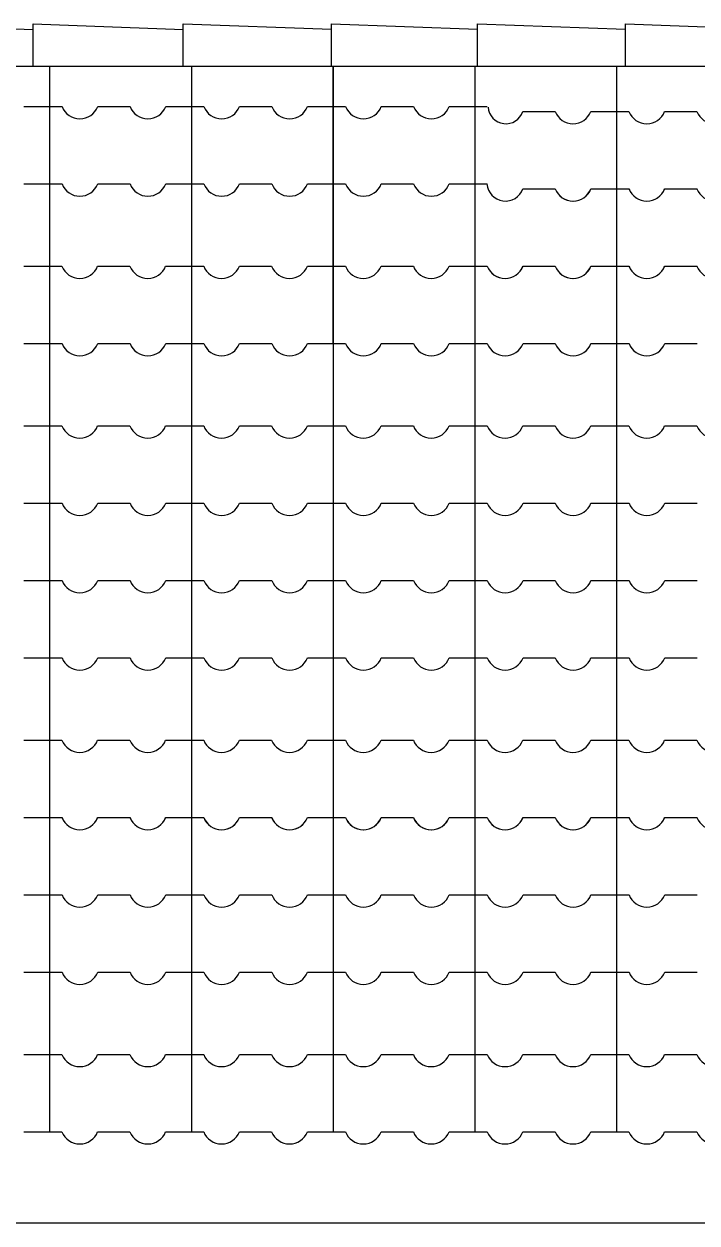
# Model space of a CAD drawing. Extents: x 359 to 444.1, y -24.8 to 1.
# Drawn here: x 407.045 to 408.09, y -20.991 to -19.131 of the extents above; entities that cross this region are included whole.
import ezdxf

# ---------------------------------------------------------------- set-up
doc = ezdxf.new("R2010")
doc.units = 0
doc.header["$LTSCALE"] = 20
for name, color, linetype in [('CORTE', 244, 'CONTINUOUS'), ('VISTAL', 30, 'CONTINUOUS'), ('VISTAP', 244, 'CONTINUOUS')]:
    doc.layers.add(name, color=color, linetype=linetype)

msp = doc.modelspace()

# ---------------------------------------------------------------- linework, layer by layer
at = {"layer": 'CORTE', "color": 1, "linetype": 'CONTINUOUS'}
for p, q in [((407.0849, -19.1971), (407.0849, -19.6269)), ((407.3049, -19.1971), (407.3049, -19.6269)), ((407.5249, -19.1971), (407.5249, -19.6269)), ((407.5249, -19.1971), (407.5249, -19.6269)), ((407.5249, -19.1971), (407.5249, -19.6269)), ((407.5249, -19.1971), (407.5249, -19.4993)), ((407.7449, -19.1971), (407.7449, -19.6269)), ((407.9649, -19.1971), (407.9649, -19.6269)), ((407.9649, -19.1971), (407.9649, -19.6269)), ((407.0451, -19.2593), (407.0849, -19.2593)), ((407.0849, -19.2593), (407.1042, -19.2593)), ((407.1596, -19.2593), (407.2097, -19.2593)), ((407.2651, -19.2593), (407.3049, -19.2593)), ((407.3049, -19.2593), (407.3242, -19.2593)), ((407.3796, -19.2593), (407.4297, -19.2593)), ((407.4851, -19.2593), (407.5249, -19.2593)), ((407.4851, -19.2593), (407.5249, -19.2593)), ((407.5249, -19.2593), (407.5442, -19.2593)), ((407.5996, -19.2593), (407.6497, -19.2593)), ((407.7051, -19.2593), (407.7449, -19.2593)), ((407.7449, -19.2593), (407.7642, -19.2593)), ((407.8194, -19.2669), (407.8695, -19.2669)), ((407.9249, -19.2669), (407.9647, -19.2669)), ((407.9647, -19.2669), (407.984, -19.2669)), ((408.0394, -19.2669), (408.0895, -19.2669)), ((407.0451, -19.3793), (407.0849, -19.3793)), ((407.0849, -19.3793), (407.1042, -19.3793)), ((407.1596, -19.3793), (407.2097, -19.3793)), ((407.2651, -19.3793), (407.3049, -19.3793)), ((407.3049, -19.3793), (407.3242, -19.3793)), ((407.3796, -19.3793), (407.4297, -19.3793)), ((407.4851, -19.3793), (407.5249, -19.3793)), ((407.4851, -19.3793), (407.5249, -19.3793)), ((407.5249, -19.3793), (407.5442, -19.3793)), ((407.5996, -19.3793), (407.6497, -19.3793)), ((407.7051, -19.3793), (407.7449, -19.3793)), ((407.7449, -19.3793), (407.7642, -19.3793)), ((407.8194, -19.3869), (407.8695, -19.3869)), ((407.8196, -19.3869), (407.8697, -19.3869)), ((407.9249, -19.3869), (407.9647, -19.3869)), ((407.9251, -19.3869), (407.9649, -19.3869)), ((407.9647, -19.3869), (407.984, -19.3869)), ((407.9649, -19.3869), (407.9649, -19.8745)), ((407.9649, -19.3869), (407.9842, -19.3869)), ((408.0394, -19.3869), (408.0895, -19.3869)), ((408.0396, -19.3869), (408.0897, -19.3869)), ((407.0449, -19.5069), (407.0847, -19.5069)), ((407.0847, -19.5069), (407.104, -19.5069)), ((407.1594, -19.5069), (407.2095, -19.5069)), ((407.2649, -19.5069), (407.3047, -19.5069)), ((407.3047, -19.5069), (407.324, -19.5069)), ((407.3794, -19.5069), (407.4295, -19.5069)), ((407.4849, -19.5069), (407.5247, -19.5069)), ((407.4849, -19.5069), (407.5247, -19.5069)), ((407.5247, -19.5069), (407.544, -19.5069)), ((407.5994, -19.5069), (407.6495, -19.5069)), ((407.7049, -19.5069), (407.7447, -19.5069)), ((407.7447, -19.5069), (407.764, -19.5069)), ((407.8194, -19.5069), (407.8695, -19.5069)), ((407.8196, -19.5069), (407.8697, -19.5069)), ((407.9249, -19.5069), (407.9647, -19.5069)), ((407.9249, -19.5069), (407.9647, -19.5069)), ((407.9251, -19.5069), (407.9649, -19.5069)), ((407.9647, -19.5069), (407.984, -19.5069)), ((407.9647, -19.5069), (407.984, -19.5069)), ((407.9649, -19.5069), (407.9842, -19.5069)), ((408.0394, -19.5069), (408.0895, -19.5069)), ((408.0396, -19.5069), (408.0897, -19.5069)), ((407.0451, -19.6269), (407.0849, -19.6269)), ((407.0451, -19.6269), (407.0849, -19.6269)), ((407.0451, -19.6269), (407.0849, -19.6269)), ((407.0451, -19.6269), (407.0849, -19.6269)), ((407.0451, -19.6269), (407.0849, -19.6269)), ((407.0849, -19.6269), (407.0849, -20.3622)), ((407.0849, -19.6269), (407.1042, -19.6269)), ((407.0849, -19.6269), (407.1042, -19.6269)), ((407.0849, -19.6269), (407.1042, -19.6269)), ((407.0849, -19.6269), (407.1042, -19.6269)), ((407.0849, -19.6269), (407.1042, -19.6269)), ((407.1596, -19.6269), (407.2097, -19.6269)), ((407.1596, -19.6269), (407.2097, -19.6269)), ((407.1596, -19.6269), (407.2097, -19.6269)), ((407.2651, -19.6269), (407.3049, -19.6269)), ((407.2651, -19.6269), (407.3049, -19.6269)), ((407.2651, -19.6269), (407.3049, -19.6269)), ((407.3049, -19.6269), (407.3049, -20.3622)), ((407.3049, -19.6269), (407.3242, -19.6269)), ((407.3049, -19.6269), (407.3242, -19.6269)), ((407.3049, -19.6269), (407.3242, -19.6269)), ((407.3796, -19.6269), (407.4297, -19.6269)), ((407.4851, -19.6269), (407.5249, -19.6269)), ((407.4851, -19.6269), (407.5249, -19.6269)), ((407.4851, -19.6269), (407.5249, -19.6269)), ((407.4851, -19.6269), (407.5249, -19.6269)), ((407.4851, -19.6269), (407.5249, -19.6269)), ((407.4851, -19.6269), (407.5249, -19.6269)), ((407.4851, -19.6269), (407.5249, -19.6269)), ((407.5249, -19.6269), (407.5249, -20.3622)), ((407.5249, -19.6269), (407.5442, -19.6269)), ((407.5249, -19.6269), (407.5442, -19.6269)), ((407.5249, -19.6269), (407.5442, -19.6269)), ((407.5996, -19.6269), (407.6497, -19.6269)), ((407.5996, -19.6269), (407.6497, -19.6269)), ((407.7051, -19.6269), (407.7449, -19.6269)), ((407.7051, -19.6269), (407.7449, -19.6269)), ((407.7449, -19.6269), (407.7449, -20.3622)), ((407.7449, -19.6269), (407.7642, -19.6269)), ((407.7449, -19.6269), (407.7642, -19.6269)), ((407.8196, -19.6269), (407.8697, -19.6269)), ((407.8196, -19.6269), (407.8697, -19.6269)), ((407.8196, -19.6269), (407.8697, -19.6269)), ((407.9251, -19.6269), (407.9649, -19.6269)), ((407.9251, -19.6269), (407.9649, -19.6269)), ((407.9251, -19.6269), (407.9649, -19.6269)), ((407.9251, -19.6269), (407.9649, -19.6269)), ((407.9251, -19.6269), (407.9649, -19.6269)), ((407.9649, -19.6269), (407.9842, -19.6269)), ((407.9649, -19.6269), (407.9842, -19.6269)), ((407.9649, -19.6269), (407.9842, -19.6269)), ((407.9649, -19.6269), (407.9842, -19.6269)), ((407.9649, -19.6269), (407.9842, -19.6269)), ((407.9649, -19.641), (407.9649, -20.3622)), ((408.0396, -19.6269), (408.0897, -19.6269)), ((408.0396, -19.6269), (408.0897, -19.6269)), ((408.0396, -19.6269), (408.0897, -19.6269)), ((407.0449, -19.7545), (407.0847, -19.7545)), ((407.0847, -19.7545), (407.104, -19.7545)), ((407.1594, -19.7545), (407.2095, -19.7545)), ((407.2649, -19.7545), (407.3047, -19.7545)), ((407.3047, -19.7545), (407.324, -19.7545)), ((407.3794, -19.7545), (407.4295, -19.7545)), ((407.4849, -19.7545), (407.5247, -19.7545)), ((407.4849, -19.7545), (407.5247, -19.7545)), ((407.4849, -19.7545), (407.5247, -19.7545)), ((407.5247, -19.7545), (407.544, -19.7545)), ((407.5249, -19.7527), (407.5249, -20.3622)), ((407.5994, -19.7545), (407.6495, -19.7545)), ((407.7049, -19.7545), (407.7447, -19.7545)), ((407.7447, -19.7545), (407.764, -19.7545)), ((407.8194, -19.7545), (407.8695, -19.7545)), ((407.9249, -19.7545), (407.9647, -19.7545)), ((407.9647, -19.7545), (407.984, -19.7545)), ((408.0394, -19.7545), (408.0895, -19.7545)), ((407.0451, -19.8745), (407.0849, -19.8745)), ((407.0451, -19.8745), (407.0849, -19.8745)), ((407.0849, -19.8745), (407.1042, -19.8745)), ((407.0849, -19.8745), (407.1042, -19.8745)), ((407.1596, -19.8745), (407.2097, -19.8745)), ((407.1596, -19.8745), (407.2097, -19.8745)), ((407.2651, -19.8745), (407.3049, -19.8745)), ((407.2651, -19.8745), (407.3049, -19.8745)), ((407.3049, -19.8745), (407.3242, -19.8745)), ((407.3049, -19.8745), (407.3242, -19.8745)), ((407.3796, -19.8745), (407.4297, -19.8745)), ((407.3796, -19.8745), (407.4297, -19.8745)), ((407.4851, -19.8745), (407.5249, -19.8745)), ((407.4851, -19.8745), (407.5249, -19.8745)), ((407.4851, -19.8745), (407.5249, -19.8745)), ((407.4851, -19.8745), (407.5249, -19.8745)), ((407.4851, -19.8745), (407.5249, -19.8745)), ((407.4851, -19.8745), (407.5249, -19.8745)), ((407.5249, -19.8745), (407.5442, -19.8745)), ((407.5249, -19.8745), (407.5442, -19.8745)), ((407.5249, -19.8745), (407.5442, -19.8745)), ((407.5249, -19.8745), (407.5442, -19.8745)), ((407.5249, -19.8745), (407.5442, -19.8745)), ((407.5249, -19.8745), (407.5442, -19.8745)), ((407.5996, -19.8745), (407.6497, -19.8745)), ((407.5996, -19.8745), (407.6497, -19.8745)), ((407.7051, -19.8745), (407.7449, -19.8745)), ((407.7051, -19.8745), (407.7449, -19.8745)), ((407.7449, -19.8745), (407.7642, -19.8745)), ((407.7449, -19.8745), (407.7642, -19.8745)), ((407.8196, -19.8745), (407.8697, -19.8745)), ((407.8196, -19.8745), (407.8697, -19.8745)), ((407.9251, -19.8745), (407.9649, -19.8745)), ((407.9251, -19.8745), (407.9649, -19.8745)), ((407.9649, -19.8745), (407.9842, -19.8745)), ((407.9649, -19.8745), (407.9842, -19.8745)), ((408.0396, -19.8745), (408.0897, -19.8745)), ((408.0396, -19.8745), (408.0897, -19.8745)), ((407.0451, -19.9945), (407.0849, -19.9945)), ((407.0849, -19.9945), (407.1042, -19.9945)), ((407.1596, -19.9945), (407.2097, -19.9945)), ((407.2651, -19.9945), (407.3049, -19.9945)), ((407.3049, -19.9945), (407.3242, -19.9945)), ((407.3796, -19.9945), (407.4297, -19.9945)), ((407.4851, -19.9945), (407.5249, -19.9945)), ((407.4851, -19.9945), (407.5249, -19.9945)), ((407.4851, -19.9945), (407.5249, -19.9945)), ((407.5249, -19.9945), (407.5442, -19.9945)), ((407.5249, -19.9945), (407.5442, -19.9945)), ((407.5249, -19.9945), (407.5442, -19.9945)), ((407.5996, -19.9945), (407.6497, -19.9945)), ((407.7051, -19.9945), (407.7449, -19.9945)), ((407.7449, -19.9945), (407.7642, -19.9945)), ((407.8196, -19.9945), (407.8697, -19.9945)), ((407.9251, -19.9945), (407.9649, -19.9945)), ((407.9649, -19.9945), (407.9842, -19.9945)), ((408.0396, -19.9945), (408.0897, -19.9945)), ((407.0451, -20.1145), (407.0849, -20.1145)), ((407.0849, -20.1145), (407.1042, -20.1145)), ((407.1596, -20.1145), (407.2097, -20.1145)), ((407.2651, -20.1145), (407.3049, -20.1145)), ((407.3049, -20.1145), (407.3242, -20.1145)), ((407.3796, -20.1145), (407.4297, -20.1145)), ((407.4851, -20.1145), (407.5249, -20.1145)), ((407.4851, -20.1145), (407.5249, -20.1145)), ((407.4851, -20.1145), (407.5249, -20.1145)), ((407.5249, -20.1145), (407.5442, -20.1145)), ((407.5249, -20.1145), (407.5442, -20.1145)), ((407.5249, -20.1145), (407.5442, -20.1145)), ((407.5996, -20.1145), (407.6497, -20.1145)), ((407.7051, -20.1145), (407.7449, -20.1145)), ((407.7449, -20.1145), (407.7642, -20.1145)), ((407.8196, -20.1145), (407.8697, -20.1145)), ((407.9251, -20.1145), (407.9649, -20.1145)), ((407.9649, -20.1145), (407.9842, -20.1145)), ((408.0396, -20.1145), (408.0897, -20.1145)), ((407.0449, -20.2422), (407.0847, -20.2422)), ((407.0847, -20.2422), (407.104, -20.2422)), ((407.1594, -20.2422), (407.2095, -20.2422)), ((407.2649, -20.2422), (407.3047, -20.2422)), ((407.3047, -20.2422), (407.324, -20.2422)), ((407.3794, -20.2422), (407.4295, -20.2422)), ((407.4849, -20.2422), (407.5247, -20.2422)), ((407.4849, -20.2422), (407.5247, -20.2422)), ((407.4849, -20.2422), (407.5247, -20.2422)), ((407.5247, -20.2422), (407.544, -20.2422)), ((407.5247, -20.2422), (407.544, -20.2422)), ((407.5247, -20.2422), (407.544, -20.2422)), ((407.5994, -20.2422), (407.6495, -20.2422)), ((407.7049, -20.2422), (407.7447, -20.2422)), ((407.7447, -20.2422), (407.764, -20.2422)), ((407.8194, -20.2422), (407.8695, -20.2422)), ((407.9249, -20.2422), (407.9647, -20.2422)), ((407.9647, -20.2422), (407.984, -20.2422)), ((408.0394, -20.2422), (408.0895, -20.2422)), ((407.0449, -20.3622), (407.0847, -20.3622)), ((407.0451, -20.3622), (407.0849, -20.3622)), ((407.0847, -20.3622), (407.104, -20.3622)), ((407.0849, -20.3622), (407.0849, -20.8498)), ((407.0849, -20.3622), (407.1042, -20.3622)), ((407.1594, -20.3622), (407.2095, -20.3622)), ((407.1596, -20.3622), (407.2097, -20.3622)), ((407.2649, -20.3622), (407.3047, -20.3622)), ((407.2651, -20.3622), (407.3049, -20.3622)), ((407.3047, -20.3622), (407.324, -20.3622)), ((407.3049, -20.3622), (407.3049, -20.8498)), ((407.3049, -20.3622), (407.3242, -20.3622)), ((407.3794, -20.3622), (407.4295, -20.3622)), ((407.3796, -20.3622), (407.4297, -20.3622)), ((407.4849, -20.3622), (407.5247, -20.3622)), ((407.4849, -20.3622), (407.5247, -20.3622)), ((407.4849, -20.3622), (407.5247, -20.3622)), ((407.4851, -20.3622), (407.5249, -20.3622)), ((407.4851, -20.3622), (407.5249, -20.3622)), ((407.4851, -20.3622), (407.5249, -20.3622)), ((407.5247, -20.3622), (407.544, -20.3622)), ((407.5247, -20.3622), (407.544, -20.3622)), ((407.5247, -20.3622), (407.544, -20.3622)), ((407.5249, -20.3622), (407.5442, -20.3622)), ((407.5249, -20.3622), (407.5249, -20.8498)), ((407.5249, -20.3622), (407.5442, -20.3622)), ((407.5249, -20.3622), (407.5249, -20.8498)), ((407.5249, -20.3622), (407.5249, -20.8498)), ((407.5249, -20.3622), (407.5442, -20.3622)), ((407.5994, -20.3622), (407.6495, -20.3622)), ((407.5996, -20.3622), (407.6497, -20.3622)), ((407.7049, -20.3622), (407.7447, -20.3622)), ((407.7051, -20.3622), (407.7449, -20.3622)), ((407.7447, -20.3622), (407.764, -20.3622)), ((407.7449, -20.3622), (407.7449, -20.8498)), ((407.7449, -20.3622), (407.7642, -20.3622)), ((407.8194, -20.3622), (407.8695, -20.3622)), ((407.8196, -20.3622), (407.8697, -20.3622)), ((407.9249, -20.3622), (407.9647, -20.3622)), ((407.9251, -20.3622), (407.9649, -20.3622)), ((407.9647, -20.3622), (407.984, -20.3622)), ((407.9649, -20.3622), (407.9649, -20.8498)), ((407.9649, -20.3622), (407.9842, -20.3622)), ((408.0394, -20.3622), (408.0895, -20.3622)), ((408.0396, -20.3622), (408.0897, -20.3622)), ((407.0849, -20.45), (407.0849, -20.8498)), ((407.3049, -20.45), (407.3049, -20.8498)), ((407.0451, -20.4822), (407.0849, -20.4822)), ((407.0849, -20.4822), (407.1042, -20.4822)), ((407.1596, -20.4822), (407.2097, -20.4822)), ((407.2651, -20.4822), (407.3049, -20.4822)), ((407.3049, -20.4822), (407.3242, -20.4822)), ((407.3796, -20.4822), (407.4297, -20.4822)), ((407.4851, -20.4822), (407.5249, -20.4822)), ((407.4851, -20.4822), (407.5249, -20.4822)), ((407.4851, -20.4822), (407.5249, -20.4822)), ((407.5249, -20.4822), (407.5442, -20.4822)), ((407.5249, -20.4822), (407.5442, -20.4822)), ((407.5249, -20.4822), (407.5442, -20.4822)), ((407.5996, -20.4822), (407.6497, -20.4822)), ((407.7051, -20.4822), (407.7449, -20.4822)), ((407.7449, -20.4822), (407.7642, -20.4822)), ((407.8196, -20.4822), (407.8697, -20.4822)), ((407.9251, -20.4822), (407.9649, -20.4822)), ((407.9649, -20.4822), (407.9842, -20.4822)), ((408.0396, -20.4822), (408.0897, -20.4822)), ((407.0451, -20.6022), (407.0849, -20.6022)), ((407.0849, -20.6022), (407.1042, -20.6022)), ((407.1596, -20.6022), (407.2097, -20.6022)), ((407.2651, -20.6022), (407.3049, -20.6022)), ((407.3049, -20.6022), (407.3242, -20.6022)), ((407.3796, -20.6022), (407.4297, -20.6022)), ((407.4851, -20.6022), (407.5249, -20.6022)), ((407.4851, -20.6022), (407.5249, -20.6022)), ((407.4851, -20.6022), (407.5249, -20.6022)), ((407.5249, -20.6022), (407.5442, -20.6022)), ((407.5249, -20.6022), (407.5442, -20.6022)), ((407.5249, -20.6022), (407.5442, -20.6022)), ((407.5996, -20.6022), (407.6497, -20.6022)), ((407.7051, -20.6022), (407.7449, -20.6022)), ((407.7449, -20.6022), (407.7642, -20.6022)), ((407.8196, -20.6022), (407.8697, -20.6022)), ((407.9251, -20.6022), (407.9649, -20.6022)), ((407.9649, -20.6022), (407.9842, -20.6022)), ((408.0396, -20.6022), (408.0897, -20.6022)), ((407.0449, -20.7298), (407.0847, -20.7298)), ((407.0847, -20.7298), (407.104, -20.7298)), ((407.1594, -20.7298), (407.2095, -20.7298)), ((407.2649, -20.7298), (407.3047, -20.7298)), ((407.3047, -20.7298), (407.324, -20.7298)), ((407.3794, -20.7298), (407.4295, -20.7298)), ((407.4849, -20.7298), (407.5247, -20.7298)), ((407.4849, -20.7298), (407.5247, -20.7298)), ((407.4849, -20.7298), (407.5247, -20.7298)), ((407.5247, -20.7298), (407.544, -20.7298)), ((407.5247, -20.7298), (407.544, -20.7298)), ((407.5247, -20.7298), (407.544, -20.7298)), ((407.5994, -20.7298), (407.6495, -20.7298)), ((407.7049, -20.7298), (407.7447, -20.7298)), ((407.7447, -20.7298), (407.764, -20.7298)), ((407.8194, -20.7298), (407.8695, -20.7298)), ((407.9249, -20.7298), (407.9647, -20.7298)), ((407.9647, -20.7298), (407.984, -20.7298)), ((408.0394, -20.7298), (408.0895, -20.7298)), ((407.0449, -20.8498), (407.0847, -20.8498)), ((407.0847, -20.8498), (407.104, -20.8498)), ((407.1594, -20.8498), (407.2095, -20.8498)), ((407.2649, -20.8498), (407.3047, -20.8498)), ((407.3047, -20.8498), (407.324, -20.8498)), ((407.3794, -20.8498), (407.4295, -20.8498)), ((407.4849, -20.8498), (407.5247, -20.8498)), ((407.5247, -20.8498), (407.544, -20.8498)), ((407.5994, -20.8498), (407.6495, -20.8498)), ((407.7049, -20.8498), (407.7447, -20.8498)), ((407.7445, -20.8498), (407.7638, -20.8498)), ((407.8194, -20.8498), (407.8695, -20.8498)), ((407.9249, -20.8498), (407.9647, -20.8498)), ((407.9647, -20.8498), (407.984, -20.8498)), ((408.0394, -20.8498), (408.0895, -20.8498))]:
    msp.add_line(p, q, dxfattribs=at)
for centre, radius, start, end in [((407.1319, -19.2487), 0.0297, 201.0517, 338.9483), ((407.2374, -19.2487), 0.0297, 201.0517, 338.9483), ((407.3519, -19.2487), 0.0297, 201.0517, 338.9483), ((407.4574, -19.2487), 0.0297, 201.0517, 338.9483), ((407.5719, -19.2487), 0.0297, 201.0517, 338.9483), ((407.6774, -19.2487), 0.0297, 201.0517, 338.9483), ((407.7931, -19.2583), 0.0277, 184.0528, 341.8558), ((407.8972, -19.2563), 0.0297, 201.0517, 338.9483), ((408.0117, -19.2563), 0.0297, 201.0517, 338.9483), ((408.1172, -19.2563), 0.0297, 201.0517, 338.9483), ((407.1319, -19.3687), 0.0297, 201.0517, 338.9483), ((407.2374, -19.3687), 0.0297, 201.0517, 338.9483), ((407.3519, -19.3687), 0.0297, 201.0517, 338.9483), ((407.4574, -19.3687), 0.0297, 201.0517, 338.9483), ((407.5719, -19.3687), 0.0297, 201.0517, 338.9483), ((407.6774, -19.3687), 0.0297, 201.0517, 338.9483), ((407.7924, -19.377), 0.0289, 184.6744, 339.9327), ((407.8972, -19.3763), 0.0297, 201.0517, 338.9483), ((407.8974, -19.3763), 0.0297, 201.0517, 338.9483), ((408.0117, -19.3763), 0.0297, 201.0517, 338.9483), ((408.0119, -19.3763), 0.0297, 201.0517, 338.9483), ((408.1172, -19.3763), 0.0297, 201.0517, 338.9483), ((407.1317, -19.4963), 0.0297, 201.0517, 338.9483), ((407.2372, -19.4963), 0.0297, 201.0517, 338.9483), ((407.3517, -19.4963), 0.0297, 201.0517, 338.9483), ((407.4572, -19.4963), 0.0297, 201.0517, 338.9483), ((407.5717, -19.4963), 0.0297, 201.0517, 338.9483), ((407.6772, -19.4963), 0.0297, 201.0517, 338.9483), ((407.7917, -19.4963), 0.0297, 201.0517, 338.9483), ((407.7919, -19.4963), 0.0297, 201.0517, 338.9483), ((407.8972, -19.4963), 0.0297, 201.0517, 338.9483), ((407.8974, -19.4963), 0.0297, 201.0517, 338.9483), ((408.0117, -19.4963), 0.0297, 201.0517, 338.9483), ((408.0117, -19.4963), 0.0297, 201.0517, 338.9483), ((408.0119, -19.4963), 0.0297, 201.0517, 338.9483), ((408.1172, -19.4963), 0.0297, 201.0517, 338.9483), ((407.1319, -19.6163), 0.0297, 201.0517, 338.9483), ((407.1319, -19.6163), 0.0297, 201.0517, 338.9483), ((407.1319, -19.6163), 0.0297, 201.0517, 338.9483), ((407.1319, -19.6163), 0.0297, 201.0517, 338.9483), ((407.1319, -19.6163), 0.0297, 201.0517, 338.9483), ((407.2374, -19.6163), 0.0297, 201.0517, 338.9483), ((407.2374, -19.6163), 0.0297, 201.0517, 338.9483), ((407.2374, -19.6163), 0.0297, 201.0517, 338.9483), ((407.3519, -19.6163), 0.0297, 201.0517, 338.9483), ((407.3519, -19.6163), 0.0297, 201.0517, 338.9483), ((407.3519, -19.6163), 0.0297, 201.0517, 338.9483), ((407.4574, -19.6163), 0.0297, 201.0517, 338.9483), ((407.5719, -19.6163), 0.0297, 201.0517, 338.9483), ((407.5719, -19.6163), 0.0297, 201.0517, 338.9483), ((407.6774, -19.6163), 0.0297, 201.0517, 338.9483), ((407.6774, -19.6163), 0.0297, 201.0517, 338.9483), ((407.7919, -19.6163), 0.0297, 201.0517, 338.9483), ((407.7919, -19.6163), 0.0297, 201.0517, 338.9483), ((407.7919, -19.6163), 0.0297, 201.0517, 338.9483), ((407.8974, -19.6163), 0.0297, 201.0517, 338.9483), ((407.8974, -19.6163), 0.0297, 201.0517, 338.9483), ((407.8974, -19.6163), 0.0297, 201.0517, 338.9483), ((408.0119, -19.6163), 0.0297, 201.0517, 338.9483), ((408.0119, -19.6163), 0.0297, 201.0517, 338.9483), ((408.0119, -19.6163), 0.0297, 201.0517, 338.9483), ((408.0119, -19.6163), 0.0297, 201.0517, 338.9483), ((408.0119, -19.6163), 0.0297, 201.0517, 338.9483), ((407.1317, -19.7439), 0.0297, 201.0517, 338.9483), ((407.2372, -19.7439), 0.0297, 201.0517, 338.9483), ((407.3517, -19.7439), 0.0297, 201.0517, 338.9483), ((407.4572, -19.7439), 0.0297, 201.0517, 338.9483), ((407.5717, -19.7439), 0.0297, 201.0517, 338.9483), ((407.6772, -19.7439), 0.0297, 201.0517, 338.9483), ((407.7917, -19.7439), 0.0297, 201.0517, 338.9483), ((407.8972, -19.7439), 0.0297, 201.0517, 338.9483), ((408.0117, -19.7439), 0.0297, 201.0517, 338.9483), ((408.1172, -19.7439), 0.0297, 201.0517, 338.9483), ((407.1319, -19.8639), 0.0297, 201.0517, 338.9483), ((407.1319, -19.8639), 0.0297, 201.0517, 338.9483), ((407.2374, -19.8639), 0.0297, 201.0517, 338.9483), ((407.2374, -19.8639), 0.0297, 201.0517, 338.9483), ((407.3519, -19.8639), 0.0297, 201.0517, 338.9483), ((407.3519, -19.8639), 0.0297, 201.0517, 338.9483), ((407.4574, -19.8639), 0.0297, 201.0517, 338.9483), ((407.4574, -19.8639), 0.0297, 201.0517, 338.9483), ((407.5719, -19.8639), 0.0297, 201.0517, 338.9483), ((407.5719, -19.8639), 0.0297, 201.0517, 338.9483), ((407.6774, -19.8639), 0.0297, 201.0517, 338.9483), ((407.6774, -19.8639), 0.0297, 201.0517, 338.9483), ((407.7919, -19.8639), 0.0297, 201.0517, 338.9483), ((407.7919, -19.8639), 0.0297, 201.0517, 338.9483), ((407.8974, -19.8639), 0.0297, 201.0517, 338.9483), ((407.8974, -19.8639), 0.0297, 201.0517, 338.9483), ((408.0119, -19.8639), 0.0297, 201.0517, 338.9483), ((408.0119, -19.8639), 0.0297, 201.0517, 338.9483), ((407.1319, -19.9839), 0.0297, 201.0517, 338.9483), ((407.2374, -19.9839), 0.0297, 201.0517, 338.9483), ((407.3519, -19.9839), 0.0297, 201.0517, 338.9483), ((407.4574, -19.9839), 0.0297, 201.0517, 338.9483), ((407.5719, -19.9839), 0.0297, 201.0517, 338.9483), ((407.6774, -19.9839), 0.0297, 201.0517, 338.9483), ((407.7919, -19.9839), 0.0297, 201.0517, 338.9483), ((407.8974, -19.9839), 0.0297, 201.0517, 338.9483), ((408.0119, -19.9839), 0.0297, 201.0517, 338.9483), ((407.1319, -20.1039), 0.0297, 201.0517, 338.9483), ((407.2374, -20.1039), 0.0297, 201.0517, 338.9483), ((407.3519, -20.1039), 0.0297, 201.0517, 338.9483), ((407.4574, -20.1039), 0.0297, 201.0517, 338.9483), ((407.5719, -20.1039), 0.0297, 201.0517, 338.9483), ((407.6774, -20.1039), 0.0297, 201.0517, 338.9483), ((407.7919, -20.1039), 0.0297, 201.0517, 338.9483), ((407.8974, -20.1039), 0.0297, 201.0517, 338.9483), ((408.0119, -20.1039), 0.0297, 201.0517, 338.9483), ((407.1317, -20.2315), 0.0297, 201.0517, 338.9483), ((407.2372, -20.2315), 0.0297, 201.0517, 338.9483), ((407.3517, -20.2315), 0.0297, 201.0517, 338.9483), ((407.4572, -20.2315), 0.0297, 201.0517, 338.9483), ((407.5717, -20.2315), 0.0297, 201.0517, 338.9483), ((407.6772, -20.2315), 0.0297, 201.0517, 338.9483), ((407.7917, -20.2315), 0.0297, 201.0517, 338.9483), ((407.8972, -20.2315), 0.0297, 201.0517, 338.9483), ((408.0117, -20.2315), 0.0297, 201.0517, 338.9483), ((408.1172, -20.2315), 0.0297, 201.0517, 338.9483), ((407.1317, -20.3515), 0.0297, 201.0517, 338.9483), ((407.1319, -20.3515), 0.0297, 201.0517, 338.9483), ((407.2372, -20.3515), 0.0297, 201.0517, 338.9483), ((407.2374, -20.3515), 0.0297, 201.0517, 338.9483), ((407.3517, -20.3515), 0.0297, 201.0517, 338.9483), ((407.3519, -20.3515), 0.0297, 201.0517, 338.9483), ((407.4572, -20.3515), 0.0297, 201.0517, 338.9483), ((407.4574, -20.3515), 0.0297, 201.0517, 338.9483), ((407.5717, -20.3515), 0.0297, 201.0517, 338.9483), ((407.5719, -20.3515), 0.0297, 201.0517, 338.9483), ((407.6772, -20.3515), 0.0297, 201.0517, 338.9483), ((407.6774, -20.3515), 0.0297, 201.0517, 338.9483), ((407.7917, -20.3515), 0.0297, 201.0517, 338.9483), ((407.7919, -20.3515), 0.0297, 201.0517, 338.9483), ((407.8972, -20.3515), 0.0297, 201.0517, 338.9483), ((407.8974, -20.3515), 0.0297, 201.0517, 338.9483), ((408.0117, -20.3515), 0.0297, 201.0517, 338.9483), ((408.0119, -20.3515), 0.0297, 201.0517, 338.9483), ((408.1172, -20.3515), 0.0297, 201.0517, 338.9483), ((407.1319, -20.4715), 0.0297, 201.0517, 338.9483), ((407.2374, -20.4715), 0.0297, 201.0517, 338.9483), ((407.3519, -20.4715), 0.0297, 201.0517, 338.9483), ((407.4574, -20.4715), 0.0297, 201.0517, 338.9483), ((407.5719, -20.4715), 0.0297, 201.0517, 338.9483), ((407.6774, -20.4715), 0.0297, 201.0517, 338.9483), ((407.7919, -20.4715), 0.0297, 201.0517, 338.9483), ((407.8974, -20.4715), 0.0297, 201.0517, 338.9483), ((408.0119, -20.4715), 0.0297, 201.0517, 338.9483), ((407.1319, -20.5915), 0.0297, 201.0517, 338.9483), ((407.2374, -20.5915), 0.0297, 201.0517, 338.9483), ((407.3519, -20.5915), 0.0297, 201.0517, 338.9483), ((407.4574, -20.5915), 0.0297, 201.0517, 338.9483), ((407.5719, -20.5915), 0.0297, 201.0517, 338.9483), ((407.6774, -20.5915), 0.0297, 201.0517, 338.9483), ((407.7919, -20.5915), 0.0297, 201.0517, 338.9483), ((407.8974, -20.5915), 0.0297, 201.0517, 338.9483), ((408.0119, -20.5915), 0.0297, 201.0517, 338.9483), ((407.1317, -20.7191), 0.0297, 201.0517, 338.9483), ((407.2372, -20.7191), 0.0297, 201.0517, 338.9483), ((407.3517, -20.7191), 0.0297, 201.0517, 338.9483), ((407.4572, -20.7191), 0.0297, 201.0517, 338.9483), ((407.5717, -20.7191), 0.0297, 201.0517, 338.9483), ((407.6772, -20.7191), 0.0297, 201.0517, 338.9483), ((407.7917, -20.7191), 0.0297, 201.0517, 338.9483), ((407.8972, -20.7191), 0.0297, 201.0517, 338.9483), ((408.0117, -20.7191), 0.0297, 201.0517, 338.9483), ((408.1172, -20.7191), 0.0297, 201.0517, 338.9483), ((407.1317, -20.8391), 0.0297, 201.0517, 338.9483), ((407.2372, -20.8391), 0.0297, 201.0517, 338.9483), ((407.3517, -20.8391), 0.0297, 201.0517, 338.9483), ((407.4572, -20.8391), 0.0297, 201.0517, 338.9483), ((407.5717, -20.8391), 0.0297, 201.0517, 338.9483), ((407.6772, -20.8391), 0.0297, 201.0517, 338.9483), ((407.7917, -20.8391), 0.0297, 201.0517, 338.9483), ((407.8972, -20.8391), 0.0297, 201.0517, 338.9483), ((408.0117, -20.8391), 0.0297, 201.0517, 338.9483), ((408.1172, -20.8391), 0.0297, 201.0517, 338.9483)]:
    msp.add_arc(centre, radius, start, end, dxfattribs=at)
at = {"layer": 'VISTAL', "color": 1, "linetype": 'CONTINUOUS'}
msp.add_line((413.4776, -20.9914), (406.2767, -20.9914), dxfattribs=at)
at = {"layer": 'VISTAP', "color": 1, "linetype": 'CONTINUOUS'}
for p, q in [((406.817, -19.1312), (407.0594, -19.1399)), ((407.0594, -19.1971), (407.0594, -19.1312)), ((407.0594, -19.1312), (407.2924, -19.1396)), ((407.2924, -19.1312), (407.5224, -19.1395)), ((407.2924, -19.1971), (407.2924, -19.1312)), ((407.5224, -19.1312), (407.7488, -19.1393)), ((407.5224, -19.1971), (407.5224, -19.1312)), ((407.7488, -19.1312), (407.9788, -19.1395)), ((407.7488, -19.1971), (407.7488, -19.1312)), ((407.9788, -19.1312), (408.2088, -19.1395)), ((407.9788, -19.1971), (407.9788, -19.1312)), ((409.6217, -19.1971), (404.9259, -19.1971)), ((407.5249, -19.6269), (407.5249, -19.1971))]:
    msp.add_line(p, q, dxfattribs=at)

doc.saveas('drawing.dxf')
